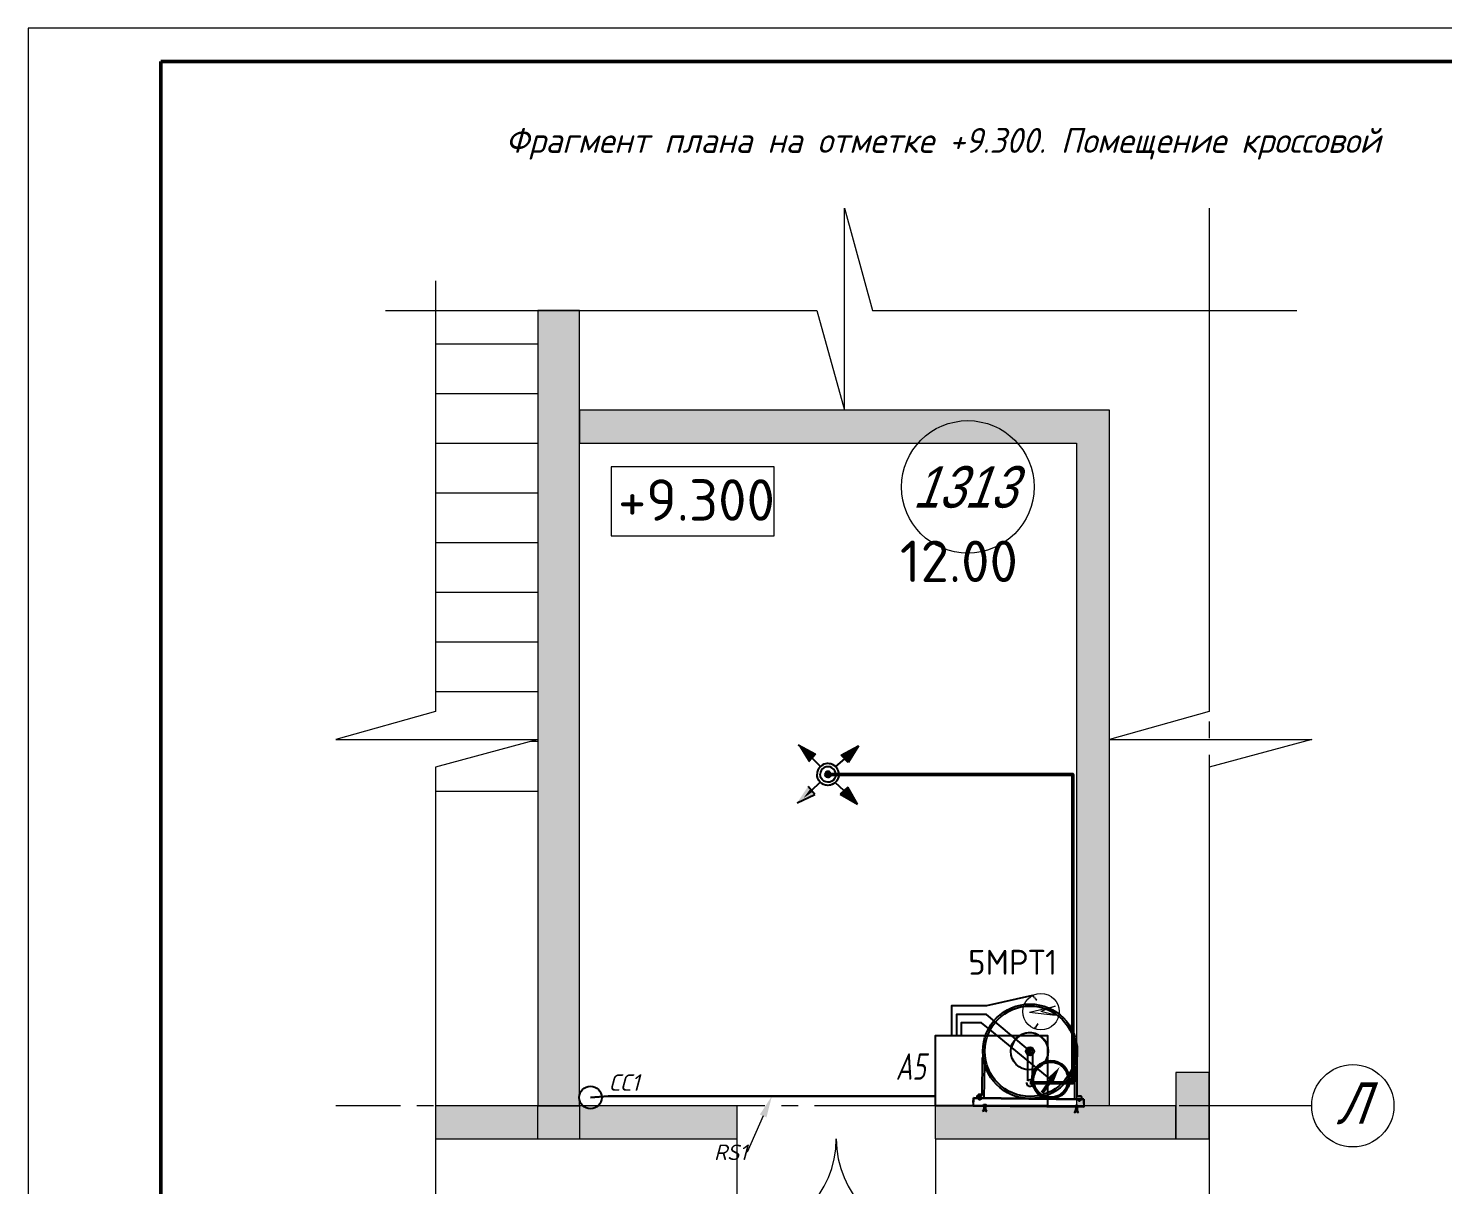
# Model space of a CAD drawing. Header units: millimetres. Extents: x 30169 to 203393, y 1026 to 13462.
# Drawn here: x 92502 to 101038, y 5926 to 12906 of the extents above; entities that cross this region are included whole.
import ezdxf
from ezdxf import colors
from ezdxf.entities.mleader import LeaderData, LeaderLine
from ezdxf.math import Vec2, Vec3

# ---------------------------------------------------------------- set-up
doc = ezdxf.new("R2010")
doc.units = ezdxf.units.MM
for name, pattern in [('CONTINUA', [0]), ('DASHED', [7, 5, -2, 0]), ('LTYPE_5', [1100, 800, -100, 100, -100]), ('штриховая', [0.75, 0.5, -0.25])]:
    doc.linetypes.add(name, pattern=pattern)
for name, color, linetype in [('FM', 6, 'Continuous'), ('JAM NOVEC SYSTEM PIPING', 3, 'Continuous'), ('NOZZLE', 4, 'Continuous'), ('SPRKDAT1', 30, 'Continuous'), ('АГПТ', 7, 'Continuous')]:
    doc.layers.add(name, color=color, linetype=linetype)
for name, color, linetype, lineweight, true_color in [('Лестница', 18, 'Continuous', 25, 0x000000), ('Общий01', 18, 'Continuous', 13, 0x000000), ('Стена', 18, 'Continuous', 50, 0x000000), ('Текст_1_10', 18, 'Continuous', 25, 0x000000)]:
    doc.layers.add(name, color=color, linetype=linetype, lineweight=lineweight, true_color=true_color)
doc.layers.add('Оси', color=30, linetype='LTYPE_5', lineweight=9)
doc.layers.add('ПС', color=1, linetype='Continuous', lineweight=50)
doc.styles.add('ARIALUNICODEMS', font='ARIALUNI.ttf')
doc.styles.add('GOST-2.304_Type-B_italic', font='GOST_Common Italic.ttf')
doc.styles.add('ISOCPEUR', font='isocpeur.ttf')
doc.styles.get("Standard").update_dxf_attribs({"font": 'arial.ttf'})
doc.styles.add('Архитектурный', font='isocpeui.ttf')

# ---------------------------------------------------------------- blocks, each defined once
blk = doc.blocks.new('*U299')
at = {"lineweight": 0}
blk.add_lwpolyline([(-415, -5), (5, -5), (5, 292), (-415, 292)], close=True, dxfattribs=at)
at = {"color": 0, "linetype": 'Continuous', "lineweight": 50}
blk.add_lwpolyline([(-395, 287), (0, 287), (0, 0), (-395, 0)], close=True, dxfattribs=at)
blk = doc.blocks.new('кросс3эт')
at = {"layer": 'АГПТ', "lineweight": 15}
h = blk.add_hatch(color=252, dxfattribs=at)
h.dxf.hatch_style = 1
h.paths.add_polyline_path([(-522311.3, 520152.7), (-522561.3, 520152.7), (-522561.3, 515352.7), (-522311.3, 515352.7)])
h.paths.add_polyline_path([(-522311.3, 515352.7), (-522311.3, 515352.7), (-522561.3, 515352.7), (-522561.3, 515152.7), (-522311.3, 515152.7)])
h = blk.add_hatch(color=252, dxfattribs=at)
h.dxf.hatch_style = 1
h.paths.add_polyline_path([(-518711.3, 515152.7), (-518511.3, 515152.7), (-518511.3, 515352.7), (-518711.3, 515352.7)])
h.paths.add_polyline_path([(-518511.3, 515352.7), (-518511.3, 515552.7), (-518711.3, 515552.7), (-518711.3, 515352.7)])
h = blk.add_hatch(color=252, dxfattribs=at)
h.dxf.hatch_style = 1
h.paths.add_polyline_path([(-523180.6, 515352.7), (-523180.6, 515152.7), (-522561.3, 515152.7), (-522561.3, 515352.7)])
at = {"layer": 'Стена', "linetype": 'Continuous', "lineweight": 15}
for points in [[(-519111.3, 519552.7), (-522311.3, 519552.7), (-522311.3, 519352.7), (-519111.3, 519352.7)], [(-519111.3, 515352.7), (-519111.3, 519352.7), (-519311.3, 519352.7), (-519311.3, 515352.7)]]:
    blk.add_hatch(color=252, dxfattribs=at).paths.add_polyline_path(points)
h = blk.add_hatch(color=252, dxfattribs=at)
h.paths.add_polyline_path([(-522311.3, 515352.7), (-522311.3, 515152.7), (-521361.3, 515152.7), (-521361.3, 515352.7)])
h.paths.add_polyline_path([(-518711.3, 515352.7), (-520161.3, 515352.7), (-520161.3, 515152.7), (-518711.3, 515152.7)])
at = {"layer": 'АГПТ', "color": 252, "lineweight": 15}
for points in [[(-523480.6, 520152.7), (-520879.2, 520152.7), (-520711.3, 519552.7), (-520711.3, 520772), (-520543.3, 520152.7), (-517981.1, 520152.7)], [(-523180.6, 520333.2), (-523180.6, 517731.8), (-523780.6, 517563.9), (-522561.3, 517563.9), (-523180.6, 517396), (-523180.6, 513622.8)], [(-518511.3, 520333.2), (-518511.3, 517731.8), (-519111.3, 517563.9), (-517891.9, 517563.9), (-518511.3, 517396), (-518511.3, 513622.8)], [(-523480.6, 513702.7), (-520879.2, 513702.7), (-520711.3, 513102.7), (-520711.3, 514322), (-520543.3, 513702.7), (-517981.1, 513702.7)]]:
    blk.add_lwpolyline(points, dxfattribs=at)
for points in [[(-522311.3, 520152.7), (-522561.3, 520152.7), (-522561.3, 515352.7), (-522311.3, 515352.7)], [(-518511.3, 515552.7), (-518711.3, 515552.7), (-518711.3, 515152.7), (-518511.3, 515152.7)], [(-522561.3, 515352.7), (-523180.6, 515352.7), (-523180.6, 515152.7), (-522561.3, 515152.7)]]:
    blk.add_lwpolyline(points, close=True, dxfattribs=at)
at = {"layer": 'Лестница', "color": 252, "linetype": 'Continuous', "lineweight": 15}
for p, q in [((-523180.6, 519952.7), (-522561.3, 519952.7)), ((-523180.6, 519652.7), (-522561.3, 519652.7)), ((-523180.6, 519352.7), (-522561.3, 519352.7)), ((-523180.6, 519052.7), (-522561.3, 519052.7)), ((-523180.6, 518752.7), (-522561.3, 518752.7)), ((-523180.6, 518452.7), (-522561.3, 518452.7)), ((-523180.6, 518152.7), (-522561.3, 518152.7)), ((-523180.6, 517852.7), (-522561.3, 517852.7)), ((-522602.6, 517552.7), (-522561.3, 517552.7)), ((-523180.6, 517252.7), (-522561.3, 517252.7))]:
    blk.add_line(p, q, dxfattribs=at)
at = {"layer": 'Общий01', "color": 252, "linetype": 'LTYPE_5', "lineweight": 15}
blk.add_line((-517891.9, 515352.7), (-523780.6, 515352.7), dxfattribs=at)
at = {"layer": 'Общий01', "color": 252, "linetype": 'Continuous', "lineweight": 15}
for centre, radius in [((-517643.6, 515352.7), 248.3), ((-518511.3, 512862.7), 239.9)]:
    blk.add_circle(centre, radius, dxfattribs=at)
at = {"layer": 'Оси', "color": 252, "linetype": 'Continuous', "lineweight": 15}
for p, q in [((-521136.3, 519209.5), (-522119.6, 519209.5)), ((-522119.6, 519209.5), (-522119.6, 518792.8)), ((-521136.3, 518792.8), (-521136.3, 519209.5)), ((-522119.6, 518792.8), (-521136.3, 518792.8))]:
    blk.add_line(p, q, dxfattribs=at)
at = {"layer": 'Стена', "color": 252, "linetype": 'Continuous', "lineweight": 15}
for p, q in [((-519111.3, 519552.7), (-522311.3, 519552.7)), ((-522311.3, 519552.7), (-522311.3, 519352.7)), ((-519111.3, 519352.7), (-519111.3, 519552.7)), ((-522311.3, 519352.7), (-519311.3, 519352.7)), ((-519311.3, 519352.7), (-519311.3, 515352.7)), ((-519111.3, 515352.7), (-519111.3, 519352.7)), ((-518511.3, 515552.7), (-518711.3, 515552.7)), ((-518711.3, 515552.7), (-518711.3, 515152.7)), ((-522561.3, 515152.7), (-522561.3, 515352.7)), ((-522311.3, 515352.7), (-522311.3, 515152.7)), ((-521361.3, 515352.7), (-522311.3, 515352.7)), ((-521361.3, 515352.7), (-521361.3, 515152.7)), ((-520161.3, 515152.7), (-520161.3, 515352.7)), ((-519311.3, 515352.7), (-520161.3, 515352.7)), ((-518711.3, 515352.7), (-519111.3, 515352.7)), ((-518711.3, 515152.7), (-518711.3, 515352.7)), ((-523180.6, 515152.7), (-522561.3, 515152.7)), ((-522561.3, 515152.7), (-522311.3, 515152.7)), ((-522311.3, 515152.7), (-521361.3, 515152.7)), ((-521361.3, 515152.7), (-521361.3, 514552.7)), ((-520161.3, 515152.7), (-520161.3, 514552.7)), ((-520161.3, 515152.7), (-518711.3, 515152.7)), ((-518711.3, 515152.7), (-518511.3, 515152.7))]:
    blk.add_line(p, q, dxfattribs=at)
for centre, start, end in [((-521361.3, 515152.7), 270, 0), ((-520161.3, 515152.7), 180, 270)]:
    blk.add_arc(centre, 600, start, end, dxfattribs=at)
at = {"layer": 'Текст_1_10', "color": 252, "linetype": 'Continuous', "lineweight": 15}
blk.add_circle((-519967.1, 519088.4), 400, dxfattribs=at)
at = {"layer": 'Общий01', "color": 252, "linetype": 'Continuous', "lineweight": 15, "style": 'ARIALUNICODEMS', "oblique": 20, "width": 0.8}
for s, p in [('Л', (-517742.1, 515244)), ('2', (-518589, 512754))]:
    blk.add_text(s, height=250, rotation=360, dxfattribs=at).set_placement(p)
at = {"layer": 'Оси', "color": 252, "linetype": 'Continuous', "lineweight": 15, "style": 'ISOCPEUR'}
for s, p in [('+9.300', (-522078, 518884.5)), ('12.00', (-520377.1, 518514.4))]:
    blk.add_text(s, height=250, rotation=360, dxfattribs=at).set_placement(p)
at = {"layer": 'Текст_1_10', "color": 252, "linetype": 'Continuous', "lineweight": 15, "style": 'ARIALUNICODEMS', "oblique": 20, "width": 0.8}
blk.add_text('1313', height=250, rotation=360, dxfattribs=at).set_placement((-520300.4, 518963.4))
blk = doc.blocks.new('СДУ')
at = {"layer": 'ПС'}
h = blk.add_hatch(color=6, dxfattribs=at)
h.dxf.hatch_style = 1
h.paths.add_polyline_path([(4397121.1, 581569.6), (4397150.9, 581539.8), (4397201.8, 581620.5)])
at = {"layer": 'ПС', "color": 6, "elevation": -692.9}
blk.add_lwpolyline([(4397069.5, 581485.5), (4397137.3, 581553.3)], dxfattribs=at)
at = {"layer": 'ПС', "color": 6, "ltscale": 100}
blk.add_circle((4397136, 581554.7, -692.9), 110, dxfattribs=at)
blk = doc.blocks.new('ЭКМ')
at = {"color": 63, "linetype": 'DASHED'}
for points in [[(759475.6, -1374292.8), (759504.9, -1374315.5)], [(759676.9, -1374298.6), (759646.4, -1374319.5)]]:
    blk.add_lwpolyline(points, dxfattribs=at)
at = {"color": 63, "lineweight": 20}
for points in [[(759577, -1374270), (759546, -1374426), (759575, -1374340)], [(759577, -1374270), (759599, -1374427.5), (759575, -1374340)]]:
    blk.add_lwpolyline(points, dxfattribs=at)
blk.add_circle((759575, -1374340), 110, dxfattribs=at)
blk = doc.blocks.new('360 NOZZLE')
at = {"color": 244, "ltscale": 5, "true_color": 0x991b1e}
for p, q in [((-98.2, 98.2), (-46.5, 46.5)), ((98.2, 98.2), (46.5, 46.5)), ((-96.1, -99.1), (-48, -44)), ((96.1, -99.1), (48, -44))]:
    blk.add_line(p, q, dxfattribs=at)
at = {"color": 244, "ltscale": 5, "true_color": 0x991b1e, "extrusion": (0, 0, -1)}
for major_axis, start_param, end_param in [((33.2, -33.2), 0.785398, 3.926991), ((12.7, 12.7), 2.356194, 5.497787), ((12.7, 12.7), 2.356194, 5.497787), ((9.5, -9.5), 0.785398, 3.926991), ((9.5, -9.5), 0.785398, 3.926991), ((7.92, -7.92), 0.785398, 3.926991), ((6.33, -6.33), 0.785398, 3.926991), ((4.75, 4.75), 2.356194, 5.497787)]:
    blk.add_ellipse((0, 0), major_axis=major_axis, ratio=1, start_param=start_param, end_param=end_param, dxfattribs=at)
at = {"color": 244, "ltscale": 5, "true_color": 0x991b1e}
for major_axis, start_param, end_param in [((-33.2, -33.2), 0.785398, 3.926991), ((-12.7, 12.7), 2.356194, 5.497787), ((-12.7, 12.7), 2.356194, 5.497787), ((-9.5, -9.5), 0.785398, 3.926991), ((-9.5, -9.5), 0.785398, 3.926991), ((-7.92, -7.92), 0.785398, 3.926991), ((-6.33, -6.33), 0.785398, 3.926991), ((-4.75, 4.75), 2.356194, 5.497787)]:
    blk.add_ellipse((0, 0), major_axis=major_axis, ratio=1, start_param=start_param, end_param=end_param, dxfattribs=at)
at = {"layer": 'NOZZLE', "color": 244, "true_color": 0x991b1e}
for p, q in [((-174.9, 183.4), (-122.1, 77.3)), ((174.9, 183.4), (122.1, 77.3)), ((-122.1, 77.3), (-74.3, 119.1)), ((122.1, 77.3), (74.3, 119.1)), ((-118.5, -76.7), (-175.9, -181.4)), ((-73.6, -121.6), (-118.5, -76.7)), ((73.6, -121.6), (118.5, -76.7)), ((118.5, -76.7), (175.9, -181.4)), ((-175.9, -181.4), (-73.6, -121.6)), ((175.9, -181.4), (73.6, -121.6))]:
    blk.add_line(p, q, dxfattribs=at)
for points in [[(-74.3, 119.1), (-174.9, 183.4), (-122.1, 77.3)], [(74.3, 119.1), (174.9, 183.4), (122.1, 77.3)], [(-93.9, 108.6), (-108.6, 93.9), (-145.2, 145.2)], [(93.9, 108.6), (108.6, 93.9), (145.2, 145.2)], [(-118.5, -76.7), (-175.9, -181.4), (-73.6, -121.6)], [(118.5, -76.7), (175.9, -181.4), (73.6, -121.6)]]:
    blk.add_solid(points, dxfattribs=at)
at = {"layer": 'SPRKDAT1', "color": 244, "ltscale": 5, "true_color": 0x991b1e, "extrusion": (0, 0, -1)}
for start_param, end_param in [(0.785398, 3.926991), (2.356194, 3.926991), (0.785398, 2.356194)]:
    blk.add_ellipse((0, 0), major_axis=(46.5, -46.5), ratio=1, start_param=start_param, end_param=end_param, dxfattribs=at)
at = {"layer": 'SPRKDAT1', "color": 244, "ltscale": 5, "true_color": 0x991b1e}
for start_param, end_param in [(0.785398, 3.926991), (2.356194, 3.926991), (0.785398, 2.356194)]:
    blk.add_ellipse((0, 0), major_axis=(-46.5, -46.5), ratio=1, start_param=start_param, end_param=end_param, dxfattribs=at)

msp = doc.modelspace()

# ---------------------------------------------------------------- linework, layer by layer
at = {"color": 1}
for centre, radius in [((98547.6, 6731.3, -949.3), 285), ((98547.6, 6731.3), 272.9)]:
    msp.add_circle(centre, radius, dxfattribs=at)
at = {"layer": 'FM', "color": 1}
for p, q in [((98258.1, 6463.5, -949.3), (98261.3, 6694.1, -1898.5)), ((98533.2, 6711.1, -949.3), (98531.6, 6553.1)), ((98561.6, 6710.8, -949.3), (98560, 6552.8)), ((98831.3, 6457.6, -949.3), (98832, 6694, -1898.5)), ((98271.5, 6449.4, -949.3), (98273.9, 6651.9, -5808.1)), ((98817.6, 6443.7, -949.3), (98819.2, 6644.9, -5754.1)), ((98205.4, 6450.1, -949.3), (98204.9, 6400.9, -949.3)), ((98205.4, 6450.1, -949.3), (98204.9, 6400.9, -949.3)), ((98205.4, 6450.1, -949.3), (98204.9, 6400.9, -949.3)), ((98205.4, 6450.1, -949.3), (98204.9, 6400.9, -949.3)), ((98205.4, 6450.1, -949.3), (98204.9, 6400.9, -949.3)), ((98205.4, 6450.1, -949.3), (98204.9, 6400.9, -949.3)), ((98205.4, 6450.1, -949.3), (98204.9, 6400.9, -949.3)), ((98205.4, 6450.1, -949.3), (98204.9, 6400.9, -949.3)), ((98205.4, 6450.1, -949.3), (98204.9, 6400.9, -949.3)), ((98205.4, 6450.1, -949.3), (98204.9, 6400.9, -949.3)), ((98205.4, 6450.1, -949.3), (98204.9, 6400.9, -949.3)), ((98205.4, 6450.1, -949.3), (98204.9, 6400.9, -949.3)), ((98205.4, 6450.1, -949.3), (98204.9, 6400.9, -949.3)), ((98205.4, 6450.1, -949.3), (98204.9, 6400.9, -949.3)), ((98205.4, 6450.1, -949.3), (98204.9, 6400.9, -949.3)), ((98205.4, 6450.1, -949.3), (98204.9, 6400.9, -949.3)), ((98205.4, 6450.1, -949.3), (98204.9, 6400.9, -949.3)), ((98205.4, 6450.1, -949.3), (98204.9, 6400.9, -949.3)), ((98205.4, 6450.1, -949.3), (98204.9, 6400.9, -949.3)), ((98205.4, 6450.1, -949.3), (98204.9, 6400.9, -949.3)), ((98205.4, 6450.1, -949.3), (98204.9, 6400.9, -949.3)), ((98205.4, 6450.1, -949.3), (98204.9, 6400.9, -949.3)), ((98205.4, 6450.1, -949.3), (98204.9, 6400.9, -949.3)), ((98205.4, 6450.1, -949.3), (98204.9, 6400.9, -949.3)), ((98871.8, 6397.5, -949.3), (98205, 6404.4, -949.3)), ((98205.2, 6422.5, -949.3), (98205.4, 6450.1, -949.3)), ((98205.2, 6422.5, -949.3), (98205.4, 6450.1, -949.3)), ((98205.2, 6422.5, -949.3), (98205.4, 6450.1, -949.3)), ((98205.2, 6422.5, -949.3), (98205.4, 6450.1, -949.3)), ((98205.2, 6422.5, -949.3), (98205.4, 6450.1, -949.3)), ((98205.2, 6422.5, -949.3), (98205.4, 6450.1, -949.3)), ((98205.2, 6422.5, -949.3), (98205.4, 6450.1, -949.3)), ((98205.2, 6422.5, -949.3), (98205.4, 6450.1, -949.3)), ((98205.2, 6422.5, -949.3), (98205.4, 6450.1, -949.3)), ((98205.2, 6422.5, -949.3), (98205.4, 6450.1, -949.3)), ((98205.2, 6422.5, -949.3), (98205.4, 6450.1, -949.3)), ((98205.2, 6422.5, -949.3), (98205.4, 6450.1, -949.3)), ((98872.2, 6443.1, -949.3), (98205.4, 6450.1, -949.3)), ((98872.2, 6438.6, -949.3), (98205.4, 6445.6, -949.3)), ((98228.6, 6449.8, -949.3), (98228.8, 6463.9, -949.3)), ((98228.6, 6449.8, -949.3), (98228.8, 6463.9, -949.3)), ((98228.8, 6463.9, -949.3), (98258.1, 6463.5, -949.3)), ((98239.1, 6445.2, -949.3), (98239, 6439, -949.3)), ((98247.9, 6438.9, -949.3), (98239, 6439, -949.3)), ((98247.9, 6445.1, -949.3), (98247.9, 6438.9, -949.3)), ((98860.6, 6457.3, -949.3), (98831.3, 6457.6, -949.3)), ((98841, 6438.9, -949.3), (98841, 6432.7, -949.3)), ((98841, 6432.7, -949.3), (98849.8, 6432.6, -949.3)), ((98849.9, 6438.9, -949.3), (98849.8, 6432.6, -949.3)), ((98860.4, 6443.3, -949.3), (98860.6, 6457.3, -949.3)), ((98860.4, 6443.3, -949.3), (98860.6, 6457.3, -949.3)), ((98860.4, 6443.3, -949.3), (98860.6, 6457.3, -949.3)), ((98860.4, 6443.3, -949.3), (98860.6, 6457.3, -949.3)), ((98872.2, 6443.1, -949.3), (98871.7, 6394, -949.3)), ((98872.2, 6443.1, -949.3), (98871.7, 6394, -949.3)), ((98872.2, 6443.1, -949.3), (98871.7, 6394, -949.3)), ((98872.2, 6443.1, -949.3), (98871.7, 6394, -949.3)), ((98872.2, 6443.1, -949.3), (98871.7, 6394, -949.3)), ((98872.2, 6443.1, -949.3), (98871.7, 6394, -949.3)), ((98872.2, 6443.1, -949.3), (98871.7, 6394, -949.3)), ((98872.2, 6443.1, -949.3), (98871.7, 6394, -949.3)), ((98872.2, 6443.1, -949.3), (98871.7, 6394, -949.3)), ((98872.2, 6443.1, -949.3), (98871.7, 6394, -949.3)), ((98872.2, 6443.1, -949.3), (98871.7, 6394, -949.3)), ((98872.2, 6443.1, -949.3), (98871.7, 6394, -949.3)), ((98872, 6415.5, -949.3), (98872.2, 6443.1, -949.3)), ((98872, 6415.5, -949.3), (98872.2, 6443.1, -949.3)), ((98872, 6415.5, -949.3), (98872.2, 6443.1, -949.3)), ((98872, 6415.5, -949.3), (98872.2, 6443.1, -949.3)), ((98872, 6415.5, -949.3), (98872.2, 6443.1, -949.3)), ((98872, 6415.5, -949.3), (98872.2, 6443.1, -949.3)), ((98871.7, 6394, -949.3), (98204.9, 6400.9, -949.3)), ((98269.7, 6399.7, -949.3), (98269.5, 6383.7, -949.3)), ((98278.4, 6399.6, -949.3), (98278.2, 6386.2, -949.3)), ((98823.1, 6393.9, -949.3), (98822.9, 6375.7, -949.3)), ((98827.4, 6397.9, -949.3), (98827.4, 6397.9, -949.3)), ((98831.8, 6393.8, -949.3), (98831.6, 6378.2, -949.3))]:
    msp.add_line(p, q, dxfattribs=at)
at = {"layer": 'FM', "color": 1, "elevation": -949.3}
msp.add_lwpolyline([(98545.6, 6734.1), (98545.7, 6738.6), (98550.2, 6738.6), (98550.2, 6733.6)], dxfattribs=at)
msp.add_lwpolyline([(98545.6, 6734.1), (98545.7, 6738.6), (98550.2, 6738.6), (98550.2, 6733.6)], dxfattribs=at)
for points in [[(98254, 6449.6), (98233.5, 6449.8), (98233.4, 6445.3), (98254, 6445.1)], [(98250.4, 6469.4), (98236.6, 6469.6), (98236.5, 6463.8), (98250.3, 6463.6)], [(98267.1, 6409.5), (98280.9, 6409.4), (98280.9, 6403.6), (98267.1, 6403.7)], [(98820.5, 6403.8), (98834.3, 6403.6), (98834.3, 6397.8), (98820.5, 6398)], [(98835.1, 6443.6), (98855.6, 6443.4), (98855.5, 6438.8), (98835, 6439)], [(98839.1, 6463.3), (98852.9, 6463.2), (98852.8, 6457.4), (98839, 6457.5)]]:
    msp.add_lwpolyline(points, close=True, dxfattribs=at)
at = {"layer": 'FM', "color": 1}
for centre, radius in [((98544.2, 6731.4, -949.3), 112.5), ((98544.2, 6731.4, -949.3), 112.5), ((98547.6, 6731.3, -949.3), 24.8), ((98547.6, 6731.3, -949.3), 24.8), ((98547.6, 6731.3, -949.3), 16), ((98547.6, 6731.3, -949.3), 16), ((98547.6, 6731.3, -949.3), 3.44), ((98547.6, 6731.3, -949.3), 3.44)]:
    msp.add_circle(centre, radius, dxfattribs=at)
for centre, radius, start, end in [((98545.5, 6730.9, -5764.1), 112.1, 95.06263, 173.9521), ((98545.4, 6730.8, -5749.4), 112.2, 5.77408, 94.99154), ((98545.6, 6539.8), 19.4, 168.34375, 10.46456), ((98545.6, 6539.8), 19.4, 42.20521, 136.6031), ((98252.1, 6385.2, -949.3), 17.5, 301.35322, 355.18559), ((98261.6, 6382.5, -949.3), 12.3, 268.06859, 355.33944), ((98286.1, 6382.2, -949.3), 12.3, 183.46887, 270.73972), ((98295.7, 6384.7, -949.3), 17.5, 175.18559, 237.45508), ((98805.5, 6377.2, -949.3), 17.5, 301.35322, 355.18559), ((98815, 6374.5, -949.3), 12.3, 268.06859, 355.33944), ((98839.5, 6374.2, -949.3), 12.3, 183.46887, 270.73972), ((98849, 6376.7, -949.3), 17.5, 175.18559, 237.45508)]:
    msp.add_arc(centre, radius, start, end, dxfattribs=at)
at = {"layer": 'АГПТ', "color": 244, "lineweight": 50, "true_color": 0x991b1e}
msp.add_lwpolyline([(98545.6, 6539.8), (98805.8, 6539.8), (98805.8, 8402.2), (97328, 8402.2)], dxfattribs=at)
at = {"layer": 'АГПТ', "color": 67, "true_color": 0x727430, "elevation": -5749.4}
msp.add_lwpolyline([(98562.8, 7068.5), (98285.2, 7006.4), (98073.8, 7006.4), (98073.8, 6825.9)], dxfattribs=at)
at = {"layer": 'АГПТ', "color": 5, "elevation": -949.3}
msp.add_lwpolyline([(98551, 6730.6), (98285.2, 6954.1), (98103.3, 6954.1), (98103.3, 6825.9)], dxfattribs=at)
at = {"layer": 'АГПТ', "color": 9, "true_color": 0xafd9aa}
msp.add_lwpolyline([(98674.7, 6558.4), (98340, 6833.6), (98254.6, 6903.9), (98132.1, 6903.9), (98132.1, 6825.9)], dxfattribs=at)
at = {"layer": 'АГПТ', "color": 1}
msp.add_lwpolyline([(98652.5, 6402.2), (97978, 6402.2), (97978, 6825.9), (98652.5, 6825.9)], close=True, dxfattribs=at)
at = {"layer": 'АГПТ', "color": 6, "lineweight": 30}
msp.add_lwpolyline([(97978, 6461.1), (96001.6, 6461.1), (95894.3, 6452.3)], dxfattribs=at)
at = {"layer": 'АГПТ'}
msp.add_circle((95894.3, 6452.3), 68, dxfattribs=at)
at = {"layer": 'Общий01', "color": 252, "linetype": 'LTYPE_5', "lineweight": 15}
msp.add_line((99628, 11821.5), (99628, 4152.2), dxfattribs=at)

# ---------------------------------------------------------------- block references
at = {"xscale": 40, "yscale": 40, "zscale": 40}
msp.add_blockref('*U299', (109101.9, 1226.4), dxfattribs=at)
at = {"color": 3, "lineweight": 30, "rotation": 95.39619347825231}
msp.add_blockref('ЭКМ', (-1198203.5, -878483.7, -5749.4), dxfattribs=at)
at = {"layer": 'JAM NOVEC SYSTEM PIPING', "color": 3, "xscale": -1, "rotation": 88.9602076062895}
msp.add_blockref('360 NOZZLE', (97328, 8402.2), dxfattribs=at)
at = {"layer": 'АГПТ'}
msp.add_blockref('кросс3эт', (618139.2, -508950.5), dxfattribs=at)
at = {"layer": 'АГПТ', "color": 1, "linetype": 'DASHED', "rotation": 10.38268514177669}
msp.add_blockref('СДУ', (-4121655.1, -1357933, 692.9), dxfattribs=at)

# ---------------------------------------------------------------- texts
at = {"layer": 'АГПТ', "insert": (95381.6, 12304.4), "char_height": 150, "attachment_point": 1, "style": 'GOST-2.304_Type-B_italic'}
msp.add_mtext_dynamic_manual_height_columns('Фрагмент плана на отметке +9.300. Помещение кроссовой', width=8419.948, gutter_width=1, heights=[0], dxfattribs=at)
at = {"layer": 'АГПТ', "linetype": 'DASHED', "attachment_point": 1, "style": 'Архитектурный'}
for s, insert, char_height in [('{\\fGOST Common|b0|i0|c204|p34;\\C0;5МРТ1}', (98174.9, 7343.6), 150), ('{\\W0.7;А5}', (97736.9, 6719.2, -949.3), 160)]:
    msp.add_mtext_dynamic_manual_height_columns(s, width=2688.671, gutter_width=1, heights=[0], dxfattribs=dict(at, insert=insert, char_height=char_height))
at = {"layer": 'АГПТ', "color": 1, "linetype": 'штриховая', "lineweight": 30, "insert": (96006.5, 6592.6), "char_height": 100, "width": 2660.544, "attachment_point": 1, "style": 'GOST-2.304_Type-B_italic'}
msp.add_mtext('{\\fISOCPEUR|b0|i1|c204|p34;\\C0;СС1}', dxfattribs=at)

# ---------------------------------------------------------------- leaders
at = {"layer": 'АГПТ', "color": 0, "linetype": 'Continuous', "lineweight": 15}
ml = msp.add_multileader_mtext('Standard', dxfattribs=at)
ml.set_content('{\\fISOCPEUR|b0|i1|c204|p34;RS1}')
ml.set_leader_properties(color=256, linetype='CONTINUA', lineweight=15)
ml.build(insert=Vec2(0, 0))
ml.multileader.update_dxf_attribs({"dogleg_length": 0.36, "arrow_head_size": 131.2})
ctx = ml.context
ctx.base_point, ctx.char_height, ctx.arrow_head_size, ctx.landing_gap_size, ctx.plane_origin = Vec3(96632, 6121.3), 94.5, 131.2, 0.0473, Vec3(99414.2, 3688.8)
ctx.text_align_type = 2
notes = []
notes.append((ctx, [(0, (1, 1, 0), (96840.7, 6121.3), (-1, 0), 0.252, [(0, [(96989.8, 6461.1)], 0, [])])]))
ctx.mtext.insert, ctx.mtext.width, ctx.mtext.alignment, ctx.mtext.flow_direction = Vec3(96840.4, 6168.6), 1581.085, 3, 5
for ctx, leaders in notes:
    for number, flags, end, landing, length, lines in leaders:
        leader = LeaderData()
        leader.index, (leader.has_last_leader_line, leader.has_dogleg_vector, leader.attachment_direction) = number, flags
        leader.last_leader_point, leader.dogleg_vector, leader.dogleg_length = Vec3(end), Vec3(landing), length
        for number, points, colour, breaks in lines:
            line = LeaderLine()
            line.index, line.vertices, line.color, line.breaks = number, Vec3.list(points), colors.encode_raw_color(colour), breaks
            leader.lines.append(line)
        ctx.leaders.append(leader)

doc.saveas('drawing.dxf')
